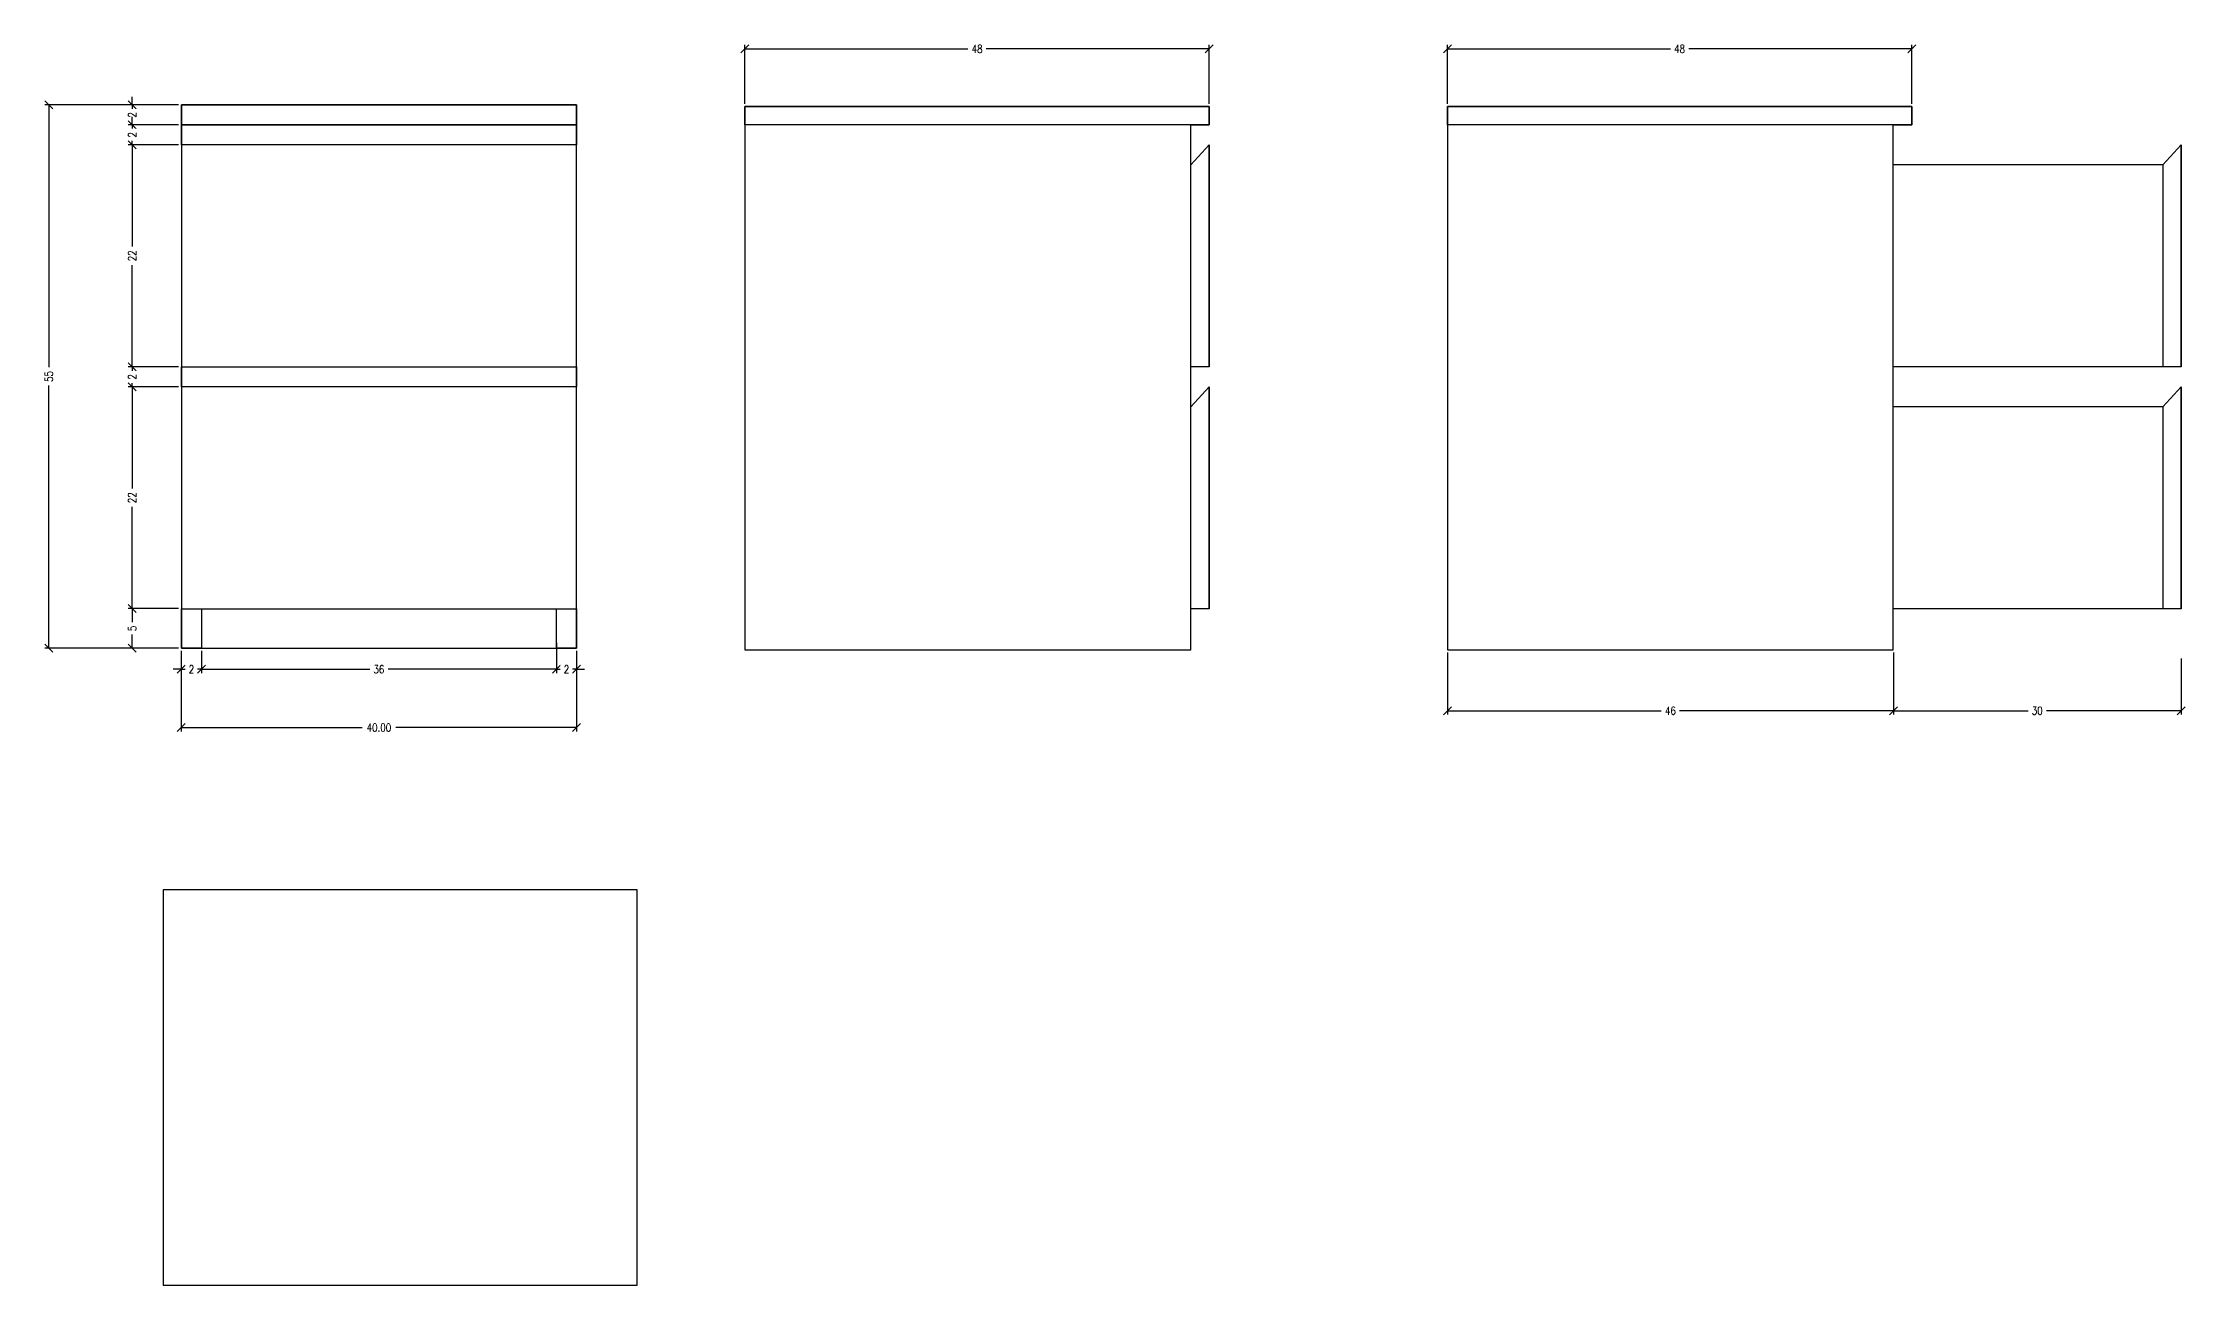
# Model space of a CAD drawing. Header units: inches. Extents: x 1971 to 2353, y 9517 to 9643.
# Drawn here: x 1970.8 to 2187.6, y 9517 to 9642.7 of the extents above; entities that cross this region are included whole.
import ezdxf

# ---------------------------------------------------------------- set-up
doc = ezdxf.new("R2010")
doc.units = ezdxf.units.IN
doc.header["$MEASUREMENT"] = 0
doc.layers.add('Arredi', color=3, linetype='Continuous', lineweight=30)
doc.layers.add('quote', color=1, linetype='Continuous', lineweight=9)
doc.styles.add('E-ROMANS', font='romans.shx', dxfattribs={"width": 0.8})
doc.dimstyles.new('E-0050_TICK_18', dxfattribs={"dimscale": 0.001, "dimtxt": 90, "dimasz": 90, "dimexe": 45, "dimexo": 30, "dimgap": 45, "dimtad": 0, "dimzin": 0, "dimdsep": 46, "dimtxsty": 'E-ROMANS', "dimblk": 'OBLIQUE', "dimcen": 45, "dimclrd": 256, "dimclre": 256, "dimclrt": 256, "dimadec": 0, "dimazin": 0, "dimtfac": 1, "dimtmove": 1, "dimatfit": 3, "dimldrblk": 'OPEN90', "dimfxl": 1, "dimtfill": 1, "dimtolj": 1, "dimtzin": 0, "dimarcsym": 0})

# ---------------------------------------------------------------- blocks, each defined once
blk = doc.blocks.new('_Oblique')
at = {"color": 0, "linetype": 'ByBlock', "lineweight": -2}
blk.add_line((-0.5, -0.5), (0.5, 0.5), dxfattribs=at)
blk = doc.blocks.new('*D51')
at = {"layer": 'Defpoints', "color": 0, "transparency": 16777216}
for p in [(1984.78, 9636.45), (1971.37, 9581.45), (1984.78, 9581.45)]:
    blk.add_point(p, dxfattribs=at)
at = {"layer": 'quote', "lineweight": -2, "transparency": 16777216}
for p, q in [((1984.51, 9636.45), (1970.96, 9636.45)), ((1971.37, 9636.45), (1971.37, 9609.88)), ((1971.37, 9581.45), (1971.37, 9608.02)), ((1984.51, 9581.45), (1970.96, 9581.45))]:
    blk.add_line(p, q, dxfattribs=at)
at = {"layer": 'quote', "lineweight": -2, "transparency": 16777216, "xscale": 0.81, "yscale": 0.81, "zscale": 0.81}
for p, rotation in [((1971.37, 9636.45), 90), ((1971.37, 9581.45), 270)]:
    blk.add_blockref('_Oblique', p, dxfattribs=dict(at, rotation=rotation))
at = {"layer": 'quote', "transparency": 16777216, "insert": (1971.37, 9608.95), "char_height": 0.81, "attachment_point": 5, "rotation": 90, "style": 'E-ROMANS', "bg_fill": 3, "box_fill_scale": 1.25, "bg_fill_color": 256, "bg_fill_true_color": 13158600, "bg_fill_transparency": 0}
blk.add_mtext('\\A1;55', dxfattribs=at)
blk = doc.blocks.new('_Open90')
at = {"color": 0, "linetype": 'ByBlock', "lineweight": -2}
for p, q in [((0, 0), (-1, 0)), ((-0.5, 0.5), (0, 0)), ((0, 0), (-0.5, -0.5))]:
    blk.add_line(p, q, dxfattribs=at)
blk = doc.blocks.new('*D52')
at = {"layer": 'Defpoints', "color": 0, "transparency": 16777216}
for p in [(1984.78, 9636.45), (1984.78, 9634.42)]:
    blk.add_point(p, dxfattribs=at)
at = {"layer": 'quote', "lineweight": -2, "transparency": 16777216}
for p, q in [((1984.51, 9636.45), (1979.4, 9636.45)), ((1979.81, 9636.45), (1979.81, 9637.26)), ((1979.81, 9636.45), (1979.81, 9636.05)), ((1984.51, 9634.42), (1979.4, 9634.42)), ((1979.81, 9634.42), (1979.81, 9634.81)), ((1979.81, 9634.42), (1979.81, 9633.61))]:
    blk.add_line(p, q, dxfattribs=at)
at = {"layer": 'quote', "lineweight": -2, "transparency": 16777216, "xscale": 0.81, "yscale": 0.81, "zscale": 0.81}
for p, rotation in [((1979.81, 9636.45), 270), ((1979.81, 9634.42), 90)]:
    blk.add_blockref('_Oblique', p, dxfattribs=dict(at, rotation=rotation))
at = {"layer": 'quote', "transparency": 16777216, "insert": (1979.81, 9635.43), "char_height": 0.81, "attachment_point": 5, "rotation": 90, "style": 'E-ROMANS', "bg_fill": 3, "box_fill_scale": 1.25, "bg_fill_color": 256, "bg_fill_true_color": 13158600, "bg_fill_transparency": 0}
blk.add_mtext('\\A1;2', dxfattribs=at)
at = {"layer": 'Defpoints', "color": 0, "transparency": 16777216}
blk.add_point((1979.81, 9634.42), dxfattribs=at)
blk = doc.blocks.new('*D53')
at = {"layer": 'Defpoints', "color": 0, "transparency": 16777216}
for p in [(1984.78, 9634.42), (1984.78, 9632.4)]:
    blk.add_point(p, dxfattribs=at)
at = {"layer": 'quote', "lineweight": -2, "transparency": 16777216}
for p, q in [((1984.51, 9634.42), (1979.4, 9634.42)), ((1979.81, 9634.42), (1979.81, 9635.23)), ((1979.81, 9634.42), (1979.81, 9634.03)), ((1984.51, 9632.4), (1979.4, 9632.4)), ((1979.81, 9632.4), (1979.81, 9632.79)), ((1979.81, 9632.4), (1979.81, 9631.59))]:
    blk.add_line(p, q, dxfattribs=at)
at = {"layer": 'quote', "lineweight": -2, "transparency": 16777216, "xscale": 0.81, "yscale": 0.81, "zscale": 0.81}
for p, rotation in [((1979.81, 9634.42), 270), ((1979.81, 9632.4), 90)]:
    blk.add_blockref('_Oblique', p, dxfattribs=dict(at, rotation=rotation))
at = {"layer": 'quote', "transparency": 16777216, "insert": (1979.81, 9633.41), "char_height": 0.81, "attachment_point": 5, "rotation": 90, "style": 'E-ROMANS', "bg_fill": 3, "box_fill_scale": 1.25, "bg_fill_color": 256, "bg_fill_true_color": 13158600, "bg_fill_transparency": 0}
blk.add_mtext('\\A1;2', dxfattribs=at)
at = {"layer": 'Defpoints', "color": 0, "transparency": 16777216}
blk.add_point((1979.81, 9632.4), dxfattribs=at)
blk = doc.blocks.new('*D54')
at = {"layer": 'Defpoints', "color": 0, "transparency": 16777216}
for p in [(1984.78, 9632.4), (1979.81, 9609.93), (1984.78, 9609.93)]:
    blk.add_point(p, dxfattribs=at)
at = {"layer": 'quote', "lineweight": -2, "transparency": 16777216}
for p, q in [((1984.51, 9632.4), (1979.4, 9632.4)), ((1979.81, 9632.4), (1979.81, 9622.09)), ((1979.81, 9609.93), (1979.81, 9620.23)), ((1984.51, 9609.93), (1979.4, 9609.93))]:
    blk.add_line(p, q, dxfattribs=at)
at = {"layer": 'quote', "lineweight": -2, "transparency": 16777216, "xscale": 0.81, "yscale": 0.81, "zscale": 0.81}
for p, rotation in [((1979.81, 9632.4), 90), ((1979.81, 9609.93), 270)]:
    blk.add_blockref('_Oblique', p, dxfattribs=dict(at, rotation=rotation))
at = {"layer": 'quote', "transparency": 16777216, "insert": (1979.81, 9621.16), "char_height": 0.81, "attachment_point": 5, "rotation": 90, "style": 'E-ROMANS', "bg_fill": 3, "box_fill_scale": 1.25, "bg_fill_color": 256, "bg_fill_true_color": 13158600, "bg_fill_transparency": 0}
blk.add_mtext('\\A1;22', dxfattribs=at)
blk = doc.blocks.new('*D55')
at = {"layer": 'Defpoints', "color": 0, "transparency": 16777216}
for p in [(1984.78, 9609.93), (1984.78, 9607.9)]:
    blk.add_point(p, dxfattribs=at)
at = {"layer": 'quote', "lineweight": -2, "transparency": 16777216}
for p, q in [((1984.51, 9609.93), (1979.4, 9609.93)), ((1979.81, 9609.93), (1979.81, 9610.74)), ((1979.81, 9609.93), (1979.81, 9609.53)), ((1984.51, 9607.9), (1979.4, 9607.9)), ((1979.81, 9607.9), (1979.81, 9608.29)), ((1979.81, 9607.9), (1979.81, 9607.09))]:
    blk.add_line(p, q, dxfattribs=at)
at = {"layer": 'quote', "lineweight": -2, "transparency": 16777216, "xscale": 0.81, "yscale": 0.81, "zscale": 0.81}
for p, rotation in [((1979.81, 9609.93), 270), ((1979.81, 9607.9), 90)]:
    blk.add_blockref('_Oblique', p, dxfattribs=dict(at, rotation=rotation))
at = {"layer": 'quote', "transparency": 16777216, "insert": (1979.81, 9608.91), "char_height": 0.81, "attachment_point": 5, "rotation": 90, "style": 'E-ROMANS', "bg_fill": 3, "box_fill_scale": 1.25, "bg_fill_color": 256, "bg_fill_true_color": 13158600, "bg_fill_transparency": 0}
blk.add_mtext('\\A1;2', dxfattribs=at)
at = {"layer": 'Defpoints', "color": 0, "transparency": 16777216}
blk.add_point((1979.81, 9607.9), dxfattribs=at)
blk = doc.blocks.new('*D56')
at = {"layer": 'Defpoints', "color": 0, "transparency": 16777216}
for p in [(1984.78, 9607.9), (1979.81, 9585.45), (1984.78, 9585.45)]:
    blk.add_point(p, dxfattribs=at)
at = {"layer": 'quote', "lineweight": -2, "transparency": 16777216}
for p, q in [((1984.51, 9607.9), (1979.4, 9607.9)), ((1979.81, 9607.9), (1979.81, 9597.6)), ((1979.81, 9585.45), (1979.81, 9595.74)), ((1984.51, 9585.45), (1979.4, 9585.45))]:
    blk.add_line(p, q, dxfattribs=at)
at = {"layer": 'quote', "lineweight": -2, "transparency": 16777216, "xscale": 0.81, "yscale": 0.81, "zscale": 0.81}
for p, rotation in [((1979.81, 9607.9), 90), ((1979.81, 9585.45), 270)]:
    blk.add_blockref('_Oblique', p, dxfattribs=dict(at, rotation=rotation))
at = {"layer": 'quote', "transparency": 16777216, "insert": (1979.81, 9596.67), "char_height": 0.81, "attachment_point": 5, "rotation": 90, "style": 'E-ROMANS', "bg_fill": 3, "box_fill_scale": 1.25, "bg_fill_color": 256, "bg_fill_true_color": 13158600, "bg_fill_transparency": 0}
blk.add_mtext('\\A1;22', dxfattribs=at)
blk = doc.blocks.new('*D57')
at = {"layer": 'Defpoints', "color": 0, "transparency": 16777216}
for p in [(1984.78, 9585.45), (1979.81, 9581.45), (1984.78, 9581.45)]:
    blk.add_point(p, dxfattribs=at)
at = {"layer": 'quote', "lineweight": -2, "transparency": 16777216}
for p, q in [((1984.51, 9585.45), (1979.4, 9585.45)), ((1979.81, 9585.45), (1979.81, 9584.07)), ((1984.51, 9581.45), (1979.4, 9581.45)), ((1979.81, 9581.45), (1979.81, 9582.82))]:
    blk.add_line(p, q, dxfattribs=at)
at = {"layer": 'quote', "lineweight": -2, "transparency": 16777216, "xscale": 0.81, "yscale": 0.81, "zscale": 0.81}
for p, rotation in [((1979.81, 9585.45), 90), ((1979.81, 9581.45), 270)]:
    blk.add_blockref('_Oblique', p, dxfattribs=dict(at, rotation=rotation))
at = {"layer": 'quote', "transparency": 16777216, "insert": (1979.81, 9583.45), "char_height": 0.81, "attachment_point": 5, "rotation": 90, "style": 'E-ROMANS', "bg_fill": 3, "box_fill_scale": 1.25, "bg_fill_color": 256, "bg_fill_true_color": 13158600, "bg_fill_transparency": 0}
blk.add_mtext('\\A1;5', dxfattribs=at)
blk = doc.blocks.new('*D58')
at = {"layer": 'Defpoints', "color": 0, "transparency": 16777216}
for p in [(1984.78, 9581.45), (2024.78, 9581.45), (2024.78, 9573.41)]:
    blk.add_point(p, dxfattribs=at)
at = {"layer": 'quote', "lineweight": -2, "transparency": 16777216}
for p, q in [((1984.78, 9581.18), (1984.78, 9573)), ((2024.78, 9581.18), (2024.78, 9573)), ((1984.78, 9573.41), (2003.08, 9573.41)), ((2024.78, 9573.41), (2006.49, 9573.41))]:
    blk.add_line(p, q, dxfattribs=at)
at = {"layer": 'quote', "lineweight": -2, "transparency": 16777216, "xscale": 0.81, "yscale": 0.81, "zscale": 0.81, "rotation": 180}
blk.add_blockref('_Oblique', (1984.78, 9573.41), dxfattribs=at)
at = {"layer": 'quote', "lineweight": -2, "transparency": 16777216, "xscale": 0.81, "yscale": 0.81, "zscale": 0.81}
blk.add_blockref('_Oblique', (2024.78, 9573.41), dxfattribs=at)
at = {"layer": 'quote', "transparency": 16777216, "insert": (2004.78, 9573.41), "char_height": 0.81, "attachment_point": 5, "style": 'E-ROMANS', "bg_fill": 3, "box_fill_scale": 1.25, "bg_fill_color": 256, "bg_fill_true_color": 13158600, "bg_fill_transparency": 0}
blk.add_mtext('\\A1;40.00', dxfattribs=at)
blk = doc.blocks.new('*D59')
at = {"layer": 'Defpoints', "color": 0, "transparency": 16777216}
for p in [(1984.78, 9581.45), (1986.81, 9581.45)]:
    blk.add_point(p, dxfattribs=at)
at = {"layer": 'quote', "lineweight": -2, "transparency": 16777216}
for p, q in [((1984.78, 9581.18), (1984.78, 9578.91)), ((1986.81, 9581.18), (1986.81, 9578.91)), ((1984.78, 9579.31), (1983.97, 9579.31)), ((1984.78, 9579.31), (1985.18, 9579.31)), ((1986.81, 9579.31), (1986.42, 9579.31)), ((1986.81, 9579.31), (1987.62, 9579.31))]:
    blk.add_line(p, q, dxfattribs=at)
at = {"layer": 'quote', "lineweight": -2, "transparency": 16777216, "xscale": 0.81, "yscale": 0.81, "zscale": 0.81}
blk.add_blockref('_Oblique', (1984.78, 9579.31), dxfattribs=at)
at = {"layer": 'quote', "lineweight": -2, "transparency": 16777216, "xscale": 0.81, "yscale": 0.81, "zscale": 0.81, "rotation": 180}
blk.add_blockref('_Oblique', (1986.81, 9579.31), dxfattribs=at)
at = {"layer": 'quote', "transparency": 16777216, "insert": (1985.8, 9579.31), "char_height": 0.81, "attachment_point": 5, "style": 'E-ROMANS', "bg_fill": 3, "box_fill_scale": 1.25, "bg_fill_color": 256, "bg_fill_true_color": 13158600, "bg_fill_transparency": 0}
blk.add_mtext('\\A1;2', dxfattribs=at)
at = {"layer": 'Defpoints', "color": 0, "transparency": 16777216}
blk.add_point((1986.81, 9579.31), dxfattribs=at)
blk = doc.blocks.new('*D60')
at = {"layer": 'Defpoints', "color": 0, "transparency": 16777216}
for p in [(1986.81, 9581.45), (2022.76, 9582.25), (2022.76, 9579.31)]:
    blk.add_point(p, dxfattribs=at)
at = {"layer": 'quote', "lineweight": -2, "transparency": 16777216}
for p, q in [((1986.81, 9581.18), (1986.81, 9578.91)), ((2022.76, 9581.98), (2022.76, 9578.91)), ((1986.81, 9579.31), (2003.85, 9579.31)), ((2022.76, 9579.31), (2005.71, 9579.31))]:
    blk.add_line(p, q, dxfattribs=at)
at = {"layer": 'quote', "lineweight": -2, "transparency": 16777216, "xscale": 0.81, "yscale": 0.81, "zscale": 0.81, "rotation": 180}
blk.add_blockref('_Oblique', (1986.81, 9579.31), dxfattribs=at)
at = {"layer": 'quote', "lineweight": -2, "transparency": 16777216, "xscale": 0.81, "yscale": 0.81, "zscale": 0.81}
blk.add_blockref('_Oblique', (2022.76, 9579.31), dxfattribs=at)
at = {"layer": 'quote', "transparency": 16777216, "insert": (2004.78, 9579.31), "char_height": 0.81, "attachment_point": 5, "style": 'E-ROMANS', "bg_fill": 3, "box_fill_scale": 1.25, "bg_fill_color": 256, "bg_fill_true_color": 13158600, "bg_fill_transparency": 0}
blk.add_mtext('\\A1;36', dxfattribs=at)
blk = doc.blocks.new('*D61')
at = {"layer": 'Defpoints', "color": 0, "transparency": 16777216}
for p in [(2022.76, 9582.25), (2024.78, 9581.45)]:
    blk.add_point(p, dxfattribs=at)
at = {"layer": 'quote', "lineweight": -2, "transparency": 16777216}
for p, q in [((2022.76, 9581.98), (2022.76, 9578.91)), ((2024.78, 9581.18), (2024.78, 9578.91)), ((2022.76, 9579.31), (2021.95, 9579.31)), ((2022.76, 9579.31), (2023.15, 9579.31)), ((2024.78, 9579.31), (2024.39, 9579.31)), ((2024.78, 9579.31), (2025.59, 9579.31))]:
    blk.add_line(p, q, dxfattribs=at)
at = {"layer": 'quote', "lineweight": -2, "transparency": 16777216, "xscale": 0.81, "yscale": 0.81, "zscale": 0.81}
blk.add_blockref('_Oblique', (2022.76, 9579.31), dxfattribs=at)
at = {"layer": 'quote', "lineweight": -2, "transparency": 16777216, "xscale": 0.81, "yscale": 0.81, "zscale": 0.81, "rotation": 180}
blk.add_blockref('_Oblique', (2024.78, 9579.31), dxfattribs=at)
at = {"layer": 'quote', "transparency": 16777216, "insert": (2023.77, 9579.31), "char_height": 0.81, "attachment_point": 5, "style": 'E-ROMANS', "bg_fill": 3, "box_fill_scale": 1.25, "bg_fill_color": 256, "bg_fill_true_color": 13158600, "bg_fill_transparency": 0}
blk.add_mtext('\\A1;2', dxfattribs=at)
at = {"layer": 'Defpoints', "color": 0, "transparency": 16777216}
blk.add_point((2024.78, 9579.31), dxfattribs=at)
blk = doc.blocks.new('*D64')
at = {"layer": 'Defpoints', "color": 0, "transparency": 16777216}
for p in [(2088.84, 9642.11), (2041.84, 9636.28), (2088.84, 9636.28)]:
    blk.add_point(p, dxfattribs=at)
at = {"layer": 'quote', "lineweight": -2, "transparency": 16777216}
for p, q in [((2041.84, 9636.55), (2041.84, 9642.52)), ((2041.84, 9642.11), (2064.41, 9642.11)), ((2088.84, 9642.11), (2066.27, 9642.11)), ((2088.84, 9636.55), (2088.84, 9642.52))]:
    blk.add_line(p, q, dxfattribs=at)
at = {"layer": 'quote', "lineweight": -2, "transparency": 16777216, "xscale": 0.81, "yscale": 0.81, "zscale": 0.81, "rotation": 180}
blk.add_blockref('_Oblique', (2041.84, 9642.11), dxfattribs=at)
at = {"layer": 'quote', "lineweight": -2, "transparency": 16777216, "xscale": 0.81, "yscale": 0.81, "zscale": 0.81}
blk.add_blockref('_Oblique', (2088.84, 9642.11), dxfattribs=at)
at = {"layer": 'quote', "transparency": 16777216, "insert": (2065.34, 9642.11), "char_height": 0.81, "attachment_point": 5, "style": 'E-ROMANS', "bg_fill": 3, "box_fill_scale": 1.25, "bg_fill_color": 256, "bg_fill_true_color": 13158600, "bg_fill_transparency": 0}
blk.add_mtext('\\A1;48', dxfattribs=at)
blk = doc.blocks.new('*D65')
at = {"layer": 'Defpoints', "color": 0, "transparency": 16777216}
for p in [(2159.95, 9642.11), (2112.95, 9636.28), (2159.95, 9636.28)]:
    blk.add_point(p, dxfattribs=at)
at = {"layer": 'quote', "lineweight": -2, "transparency": 16777216}
for p, q in [((2112.95, 9636.55), (2112.95, 9642.52)), ((2112.95, 9642.11), (2135.52, 9642.11)), ((2159.95, 9642.11), (2137.37, 9642.11)), ((2159.95, 9636.55), (2159.95, 9642.52))]:
    blk.add_line(p, q, dxfattribs=at)
at = {"layer": 'quote', "lineweight": -2, "transparency": 16777216, "xscale": 0.81, "yscale": 0.81, "zscale": 0.81, "rotation": 180}
blk.add_blockref('_Oblique', (2112.95, 9642.11), dxfattribs=at)
at = {"layer": 'quote', "lineweight": -2, "transparency": 16777216, "xscale": 0.81, "yscale": 0.81, "zscale": 0.81}
blk.add_blockref('_Oblique', (2159.95, 9642.11), dxfattribs=at)
at = {"layer": 'quote', "transparency": 16777216, "insert": (2136.45, 9642.11), "char_height": 0.81, "attachment_point": 5, "style": 'E-ROMANS', "bg_fill": 3, "box_fill_scale": 1.25, "bg_fill_color": 256, "bg_fill_true_color": 13158600, "bg_fill_transparency": 0}
blk.add_mtext('\\A1;48', dxfattribs=at)
blk = doc.blocks.new('*D66')
at = {"layer": 'Defpoints', "color": 0, "transparency": 16777216}
for p in [(2112.95, 9581.28), (2158.09, 9581.28), (2158.09, 9575.12)]:
    blk.add_point(p, dxfattribs=at)
at = {"layer": 'quote', "lineweight": -2, "transparency": 16777216}
for p, q in [((2112.95, 9581.01), (2112.95, 9574.72)), ((2158.09, 9581.01), (2158.09, 9574.72)), ((2112.95, 9575.12), (2134.59, 9575.12)), ((2158.09, 9575.12), (2136.44, 9575.12))]:
    blk.add_line(p, q, dxfattribs=at)
at = {"layer": 'quote', "lineweight": -2, "transparency": 16777216, "xscale": 0.81, "yscale": 0.81, "zscale": 0.81, "rotation": 180}
blk.add_blockref('_Oblique', (2112.95, 9575.12), dxfattribs=at)
at = {"layer": 'quote', "lineweight": -2, "transparency": 16777216, "xscale": 0.81, "yscale": 0.81, "zscale": 0.81}
blk.add_blockref('_Oblique', (2158.09, 9575.12), dxfattribs=at)
at = {"layer": 'quote', "transparency": 16777216, "insert": (2135.52, 9575.12), "char_height": 0.81, "attachment_point": 5, "style": 'E-ROMANS', "bg_fill": 3, "box_fill_scale": 1.25, "bg_fill_color": 256, "bg_fill_true_color": 13158600, "bg_fill_transparency": 0}
blk.add_mtext('\\A1;46', dxfattribs=at)
blk = doc.blocks.new('*D67')
at = {"layer": 'Defpoints', "color": 0, "transparency": 16777216}
for p in [(2158.09, 9581.28), (2187.22, 9580.67), (2187.22, 9575.12)]:
    blk.add_point(p, dxfattribs=at)
at = {"layer": 'quote', "lineweight": -2, "transparency": 16777216}
for p, q in [((2158.09, 9581.01), (2158.09, 9574.72)), ((2187.22, 9580.4), (2187.22, 9574.72)), ((2158.09, 9575.12), (2171.72, 9575.12)), ((2187.22, 9575.12), (2173.58, 9575.12))]:
    blk.add_line(p, q, dxfattribs=at)
at = {"layer": 'quote', "lineweight": -2, "transparency": 16777216, "xscale": 0.81, "yscale": 0.81, "zscale": 0.81, "rotation": 180}
blk.add_blockref('_Oblique', (2158.09, 9575.12), dxfattribs=at)
at = {"layer": 'quote', "lineweight": -2, "transparency": 16777216, "xscale": 0.81, "yscale": 0.81, "zscale": 0.81}
blk.add_blockref('_Oblique', (2187.22, 9575.12), dxfattribs=at)
at = {"layer": 'quote', "transparency": 16777216, "insert": (2172.65, 9575.12), "char_height": 0.81, "attachment_point": 5, "style": 'E-ROMANS', "bg_fill": 3, "box_fill_scale": 1.25, "bg_fill_color": 256, "bg_fill_true_color": 13158600, "bg_fill_transparency": 0}
blk.add_mtext('\\A1;30', dxfattribs=at)

msp = doc.modelspace()

# ---------------------------------------------------------------- linework, layer by layer
at = {"layer": 'Arredi'}
for p, q in [((2086.979, 9630.372), (2088.839, 9632.396)), ((2185.362, 9630.372), (2187.222, 9632.396)), ((2185.362, 9630.372), (2158.085, 9630.372)), ((2185.362, 9630.372), (2185.362, 9609.925)), ((2088.839, 9609.925), (2086.979, 9609.925)), ((2185.362, 9609.925), (2158.085, 9609.925)), ((2187.222, 9609.925), (2185.362, 9609.925)), ((2086.979, 9605.876), (2088.839, 9607.901)), ((2185.362, 9605.876), (2187.222, 9607.901)), ((2185.362, 9605.876), (2158.085, 9605.876)), ((2185.362, 9605.876), (2185.362, 9585.445)), ((2088.839, 9585.445), (2086.979, 9585.445)), ((2185.362, 9585.445), (2158.085, 9585.445)), ((2187.222, 9585.445), (2185.362, 9585.445))]:
    msp.add_line(p, q, dxfattribs=at)
at = {"layer": 'Arredi', "color": 0}
msp.add_line((1984.784, 9585.445), (2024.784, 9585.445), dxfattribs=at)
for points in [[(1984.784, 9636.445), (1984.784, 9581.445), (2024.784, 9581.445), (2024.784, 9636.445)], [(1984.784, 9636.445), (1984.784, 9636.445), (1984.784, 9634.421), (1984.784, 9634.421)], [(1984.784, 9636.445), (2024.784, 9636.445), (2024.784, 9634.421), (1984.784, 9634.421)], [(1984.784, 9634.421), (2024.784, 9634.421), (2024.784, 9632.396), (1984.784, 9632.396)], [(1984.784, 9609.925), (2024.784, 9609.925), (2024.784, 9607.901), (1984.784, 9607.901)]]:
    msp.add_lwpolyline(points, close=True, dxfattribs=at)
at = {"layer": 'Arredi'}
for points in [[(2041.839, 9636.281), (2088.839, 9636.281), (2088.839, 9634.421), (2041.839, 9634.421)], [(2112.945, 9636.281), (2159.945, 9636.281), (2159.945, 9634.421), (2112.945, 9634.421)], [(1982.936, 9556.972), (1982.936, 9516.972), (2030.936, 9516.972), (2030.936, 9556.972)]]:
    msp.add_lwpolyline(points, close=True, dxfattribs=at)
for points in [[(2088.839, 9634.421), (2088.839, 9636.281), (2041.839, 9636.281), (2041.839, 9581.281), (2086.979, 9581.281)], [(2159.945, 9634.421), (2159.945, 9636.281), (2112.945, 9636.281), (2112.945, 9581.281), (2158.085, 9581.281)], [(2086.979, 9581.281), (2086.979, 9634.421), (2088.839, 9634.421)], [(2158.085, 9581.281), (2158.085, 9634.421), (2159.945, 9634.421)], [(2088.839, 9609.925), (2088.839, 9632.396)], [(2088.839, 9632.396), (2088.839, 9609.925)], [(2187.222, 9609.925), (2187.222, 9632.396)], [(2187.222, 9632.396), (2187.222, 9609.925)], [(2088.839, 9607.901), (2088.839, 9585.445)], [(2088.839, 9585.445), (2088.839, 9607.901)], [(2187.222, 9585.445), (2187.222, 9607.901)], [(2187.222, 9607.901), (2187.222, 9585.445)]]:
    msp.add_lwpolyline(points, dxfattribs=at)
at = {"layer": 'Arredi', "color": 0}
for points in [[(1986.809, 9585.445), (1986.809, 9581.445), (1984.784, 9581.445), (1984.784, 9585.445)], [(2024.784, 9585.445), (2024.784, 9581.445), (2022.759, 9581.445), (2022.759, 9585.445)]]:
    msp.add_lwpolyline(points, dxfattribs=at)

# ---------------------------------------------------------------- next in the draw order: dimensions: what is measured, and where the dimension line sits
at = {"layer": 'quote'}
for base, p1, p2, text, picture, middle in [((2088.839, 9642.111), (2041.839, 9636.281), (2088.839, 9636.281), '48', '*D64', (2065.339, 9642.111)), ((2159.945, 9642.111), (2112.945, 9636.281), (2159.945, 9636.281), '48', '*D65', (2136.445, 9642.111)), ((2158.085, 9575.121), (2112.945, 9581.281), (2158.085, 9581.281), '46', '*D66', (2135.515, 9575.121))]:
    dim = msp.add_linear_dim(base=base, p1=p1, p2=p2, text=text, dimstyle='E-0050_TICK_18', override={"dimscale": 0.009}, dxfattribs=at)
    dim.commit()
    dim.dimension.update_dxf_attribs({"geometry": picture, "text_midpoint": middle})
dim = msp.add_linear_dim(base=(1971.37, 9581.445), p1=(1984.784, 9636.445), p2=(1984.784, 9581.445), angle=90, text='55', dimstyle='E-0050_TICK_18', override={"dimscale": 0.009}, dxfattribs=at)
dim.commit()
dim.dimension.update_dxf_attribs({"geometry": '*D51', "text_midpoint": (1971.37, 9608.945)})

# ---------------------------------------------------------------- next in the draw order: dimensions: what is measured, and where the dimension line sits
dim = msp.add_linear_dim(base=(1979.808, 9634.421), p1=(1984.784, 9636.445), p2=(1984.784, 9634.421), angle=90, text='2', dimstyle='E-0050_TICK_18', override={"dimscale": 0.009}, dxfattribs=at)
dim.commit()
dim.dimension.update_dxf_attribs({"geometry": '*D52', "text_midpoint": (1979.808, 9635.433)})
dim = msp.add_linear_dim(base=(2187.222, 9575.121), p1=(2158.085, 9581.281), p2=(2187.222, 9580.671), text='30', dimstyle='E-0050_TICK_18', override={"dimscale": 0.009}, dxfattribs=at)
dim.commit()
dim.dimension.update_dxf_attribs({"geometry": '*D67', "text_midpoint": (2172.654, 9575.121)})

# ---------------------------------------------------------------- next in the draw order: dimensions: what is measured, and where the dimension line sits
dim = msp.add_linear_dim(base=(1979.808, 9632.396), p1=(1984.784, 9634.421), p2=(1984.784, 9632.396), angle=90, text='2', dimstyle='E-0050_TICK_18', override={"dimscale": 0.009}, dxfattribs=at)
dim.commit()
dim.dimension.update_dxf_attribs({"geometry": '*D53', "text_midpoint": (1979.808, 9633.409)})

# ---------------------------------------------------------------- next in the draw order: dimensions: what is measured, and where the dimension line sits
dim = msp.add_linear_dim(base=(1979.808, 9609.925), p1=(1984.784, 9632.396), p2=(1984.784, 9609.925), angle=90, text='22', dimstyle='E-0050_TICK_18', override={"dimscale": 0.009}, dxfattribs=at)
dim.commit()
dim.dimension.update_dxf_attribs({"geometry": '*D54', "text_midpoint": (1979.808, 9621.161)})

# ---------------------------------------------------------------- next in the draw order: dimensions: what is measured, and where the dimension line sits
dim = msp.add_linear_dim(base=(1979.808, 9607.901), p1=(1984.784, 9609.925), p2=(1984.784, 9607.901), angle=90, text='2', dimstyle='E-0050_TICK_18', override={"dimscale": 0.009}, dxfattribs=at)
dim.commit()
dim.dimension.update_dxf_attribs({"geometry": '*D55', "text_midpoint": (1979.808, 9608.913)})

# ---------------------------------------------------------------- next in the draw order: dimensions: what is measured, and where the dimension line sits
dim = msp.add_linear_dim(base=(1979.808, 9585.445), p1=(1984.784, 9607.901), p2=(1984.784, 9585.445), angle=90, text='22', dimstyle='E-0050_TICK_18', override={"dimscale": 0.009}, dxfattribs=at)
dim.commit()
dim.dimension.update_dxf_attribs({"geometry": '*D56', "text_midpoint": (1979.808, 9596.673)})

# ---------------------------------------------------------------- next in the draw order: dimensions: what is measured, and where the dimension line sits
dim = msp.add_linear_dim(base=(1979.808, 9581.445), p1=(1984.784, 9585.445), p2=(1984.784, 9581.445), angle=90, text='5', dimstyle='E-0050_TICK_18', override={"dimscale": 0.009}, dxfattribs=at)
dim.commit()
dim.dimension.update_dxf_attribs({"geometry": '*D57', "text_midpoint": (1979.808, 9583.445)})

# ---------------------------------------------------------------- next in the draw order: dimensions: what is measured, and where the dimension line sits
dim = msp.add_linear_dim(base=(2024.784, 9573.406), p1=(1984.784, 9581.445), p2=(2024.784, 9581.445), dimstyle='E-0050_TICK_18', override={"dimscale": 0.009}, dxfattribs=at)
dim.commit()
dim.dimension.update_dxf_attribs({"geometry": '*D58', "text_midpoint": (2004.784, 9573.406)})

# ---------------------------------------------------------------- next in the draw order: dimensions: what is measured, and where the dimension line sits
dim = msp.add_linear_dim(base=(1986.809, 9579.314), p1=(1984.784, 9581.445), p2=(1986.809, 9581.445), text='2', dimstyle='E-0050_TICK_18', override={"dimscale": 0.009}, dxfattribs=at)
dim.commit()
dim.dimension.update_dxf_attribs({"geometry": '*D59', "text_midpoint": (1985.796, 9579.314)})

# ---------------------------------------------------------------- next in the draw order: dimensions: what is measured, and where the dimension line sits
dim = msp.add_linear_dim(base=(2022.759, 9579.314), p1=(1986.809, 9581.445), p2=(2022.759, 9582.251), text='36', dimstyle='E-0050_TICK_18', override={"dimscale": 0.009}, dxfattribs=at)
dim.commit()
dim.dimension.update_dxf_attribs({"geometry": '*D60', "text_midpoint": (2004.784, 9579.314)})

# ---------------------------------------------------------------- next in the draw order: dimensions: what is measured, and where the dimension line sits
dim = msp.add_linear_dim(base=(2024.784, 9579.314), p1=(2022.759, 9582.251), p2=(2024.784, 9581.445), text='2', dimstyle='E-0050_TICK_18', override={"dimscale": 0.009}, dxfattribs=at)
dim.commit()
dim.dimension.update_dxf_attribs({"geometry": '*D61', "text_midpoint": (2023.772, 9579.314)})

doc.saveas('drawing.dxf')
